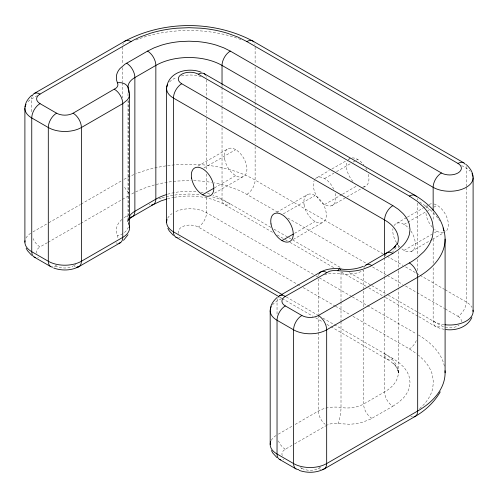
<?xml version="1.0" encoding="UTF-8"?>
<svg xmlns="http://www.w3.org/2000/svg" width="498" height="498" viewBox="0 0 498 498"><rect width="100%" height="100%" fill="white"/><g stroke="black" fill="none" stroke-linecap="round" stroke-linejoin="round"><path stroke-width="0.37" stroke-dasharray="2.49 1.87" d="M128.764 225.189A11.697 9.225 -24.9 0 0 128.814 224.324A23.4 13.508 0 0 1 128.204 219.108L128.017 220.894L128.017 101.15M128.204 219.108L127.407 222.519L128.702 219.574M121.811 219.5L119.937 221.423A35.837 20.692 0 0 0 116.389 229.055L116.594 233.027L117.914 237.378A11.896 6.866 0 0 1 117.503 239.121M419.602 408.64L423.717 404.656A83.259 48.069 0 0 0 432.507 389.293L433.416 382.364L432.507 375.43A83.259 48.069 0 0 0 423.711 360.073L418.451 355.136M124.033 217.701L128.559 214.918M392.86 406.244L398.493 402.49L403.081 398.288A59.474 34.337 0 0 0 409.362 387.313L410.01 382.364L409.362 377.416A59.474 34.337 0 0 0 403.081 366.441L398.493 362.239L392.86 358.485A11.697 6.754 -60 0 1 384.587 353.705A46.8 27.017 0 0 1 384.587 391.914A11.697 6.754 60 0 0 392.86 406.244L370.207 419.272L362.581 422.204A35.837 20.692 0 0 1 349.353 424.246L334.949 423.368A11.896 6.866 0 0 0 329.097 424.277L327.23 425.043M37.443 95.579L31.754 98.859A23.4 13.508 0 0 0 26.824 103.049M33.017 231.869L47.553 223.478M48.816 222.749L80.415 204.504M81.043 204.143L122.122 180.425M47.385 242.682L40.027 246.927A11.697 6.754 60 0 1 33.105 238.604M48.057 242.289L80.172 223.751M80.844 223.365L129.019 195.546M197.999 166.102L228.439 148.522M203.906 168L235.672 149.661M75.789 264.494L73.119 266.032A11.697 6.754 60 0 0 75.397 266.978M214.495 187.871L235.672 175.645M214.445 193.212L242.906 176.778M317.382 177.394L329.296 170.515M331.942 168.99L345.842 160.966M348.488 159.435L350.474 158.289M324.615 178.533L333.878 173.18M336.53 171.654L350.424 163.63M353.076 162.099L355.721 160.574M356.381 160.188L357.707 159.422M276.757 212.335L307.864 194.376M283.325 213.854L315.091 195.515M324.615 204.516L341.821 194.581M342.481 194.195L357.707 185.405M331.849 205.649L362.955 187.69M363.615 187.31L364.941 186.545M294.573 233.344L315.091 221.498M293.204 239.445L322.324 222.631M396.8 223.247L406.729 217.514M407.389 217.134L424.601 207.199M425.261 206.819L428.573 204.908M404.034 224.38L427.197 211.009M427.863 210.629L430.509 209.098M433.814 207.187L437.126 205.276M281.563 298.551L277.037 301.166A23.4 13.508 0 0 0 272.107 305.349M404.034 250.363L431.828 234.315M434.48 232.79L437.126 231.259M411.267 251.502L431.785 239.656M432.445 239.277L444.359 232.398M278.332 434.156L292.55 425.946M295.133 424.458L318.403 411.024A23.4 13.508 0 0 1 341.005 407.526A23.4 13.508 0 0 0 363.608 404.027L384.587 391.914L384.587 295.955M282.254 455.645A11.628 6.717 0 0 1 285.335 449.246L293.982 444.222M294.648 443.843L326.676 425.348M301.881 468.325A11.628 6.717 0 0 0 318.378 468.325L321.079 466.794M133.925 192.782L131.03 194.388A11.697 6.754 60 0 1 130.283 193.921M135.749 191.867L143.424 188.499L150.328 186.128A83.259 48.069 0 0 1 176.933 181.048L190.946 180.556M158.856 198.851L161.358 198.036M167.49 198.845L173.702 197.42M174.368 197.283C191.213 194.519 209.334 196.193 224.455 204.522L272.555 232.292M193.622 180.612L200.943 181.048A83.259 48.069 0 0 1 211.413 182.368M444.309 329.309C434.486 327.865 426.929 320.494 418.208 316.386M277.778 212.248L243.952 192.782L237.745 189.831L227.549 186.128A83.259 48.069 0 0 0 214.233 182.866M461.627 165.548L466.246 168.212A23.4 13.508 0 0 1 470.162 171.212M383.118 253.955L255.119 180.058A93.599 54.039 0 0 0 135.904 173.746M383.777 254.335L386.417 255.86M387.077 256.24L402.907 265.384M405.546 266.909L416.104 273.004M416.764 273.383L419.403 274.908M420.063 275.288L444.471 289.382M445.131 289.761L466.246 301.95A23.4 13.508 0 0 1 471.998 307.403M287.863 218.068L366.534 263.486M372.585 266.978L386.703 275.133M387.376 275.519L402.838 284.451M405.528 286.001L416.284 292.214M416.957 292.6L444.527 308.517M445.2 308.903L457.973 316.28A11.697 6.754 -60 0 0 466.246 301.95L466.246 187.211M270.856 227.349L222.033 199.163A46.8 27.017 0 0 0 212.939 195.073M274.006 229.173L288.124 237.328M288.666 237.639L292.164 239.656M292.625 239.924L341.914 268.378M349.316 272.649L371.135 285.248M371.794 285.634L387.637 294.779M388.291 295.152L417.978 312.296M418.569 312.632L441.427 325.835A11.684 6.742 0 0 0 459.075 325.076M277.237 234.994L284.582 239.239M285.254 239.625L287.259 240.777M289.929 242.321L334.027 267.781M341.373 272.026L366.092 286.294M368.769 287.838L382.794 295.943M385.471 297.48L417.542 316M313.435 274.417L206.552 212.708A23.4 13.508 0 0 0 175.016 211.887M316.074 275.942L318.714 277.467M319.374 277.847L351.7 296.509M352.36 296.889L416.359 333.841M178.676 233.45A11.684 6.742 0 0 1 184.254 225.949A11.684 6.742 0 0 1 198.266 227.044L300.481 286.045M303.17 287.595L334.768 305.84M335.44 306.226L350.237 314.767M352.926 316.323L409.406 348.93L417.293 354.19M286.282 296.951L317.55 315.004M322.934 318.11L333.785 324.379M334.363 324.708L392.86 358.485M279.44 296.957L281.445 298.115M282.117 298.501L312.85 316.242M315.52 317.786L322.872 322.032M326.875 324.347L330.218 326.277M330.884 326.663L390.332 361.162L395.786 365.893L393.488 363.366L397.055 368.352L398.892 373.637L397.734 368.638L398.294 372.809L398.294 289.612M55.247 265.272L56.573 266.032A11.628 6.717 0 0 0 73.094 266.019M300.531 467.572L301.856 468.338A11.697 6.754 -60 0 1 299.578 469.284M466.246 186.451L466.246 168.212A11.697 6.754 -60 0 0 465.929 165.766M433.154 212.391L433.154 219.992M433.154 238.99L433.154 264.065M433.154 267.868L433.154 321.054A11.697 6.754 -60 0 0 441.427 325.835M417.679 203.14L417.679 255.574M417.679 259.371L417.679 271.528M398.294 245.29L398.294 248.402M398.294 251.515L398.294 270.171M398.294 270.949L398.294 288.834M384.587 254.92L384.587 257.198M384.587 257.964L384.587 276.415M384.587 277.174L384.587 295.414M363.608 306.762L363.608 270.29A23.4 13.508 0 0 1 341.005 273.788L333.417 273.352A23.892 13.795 0 0 0 324.596 274.722M363.608 309.806L363.608 404.027A11.697 6.754 60 0 0 371.882 418.357M341.005 301.141L341.005 273.788A11.697 2.471 -81.2 0 0 340.956 272.157M341.005 301.9L341.005 320.899M341.005 321.658L341.005 407.526A11.697 2.471 -81.2 0 1 337.974 423.605M318.403 278.805L318.403 314.518M318.403 315.278L318.403 331.992M318.403 332.751L318.403 411.024A11.697 6.754 60 0 0 325.169 424.321M277.037 314.082L277.037 301.166A11.697 6.754 60 0 1 277.355 298.719M255.119 47.08L255.119 63.041M255.119 66.838L255.119 82.793M255.119 85.837L255.119 101.791M255.119 102.551L255.119 104.829M255.119 108.632L255.119 124.587M255.119 125.347L255.119 143.586M255.119 146.624L255.119 180.058A11.697 6.754 -60 0 1 246.846 194.388M222.033 85.183L222.033 86.702M222.033 87.461L222.033 105.701M222.033 107.219L222.033 123.94M222.033 127.737L222.033 199.163A11.697 6.754 -60 0 0 230.306 203.943L223.801 200.688L216.518 198.036A59.474 34.337 0 0 0 211.32 196.629M206.552 79.73L206.552 95.684M206.552 97.21L206.552 115.443M206.552 118.487L206.552 170.154M206.552 173.958L206.552 191.431M206.552 197.513L206.552 212.708A11.697 6.754 -60 0 1 198.279 227.038M128.814 100.465L128.814 215.211M128.814 217.489L128.814 224.324M128.017 93.375L128.017 97.259M122.757 47.08L122.757 63.041M122.757 67.597L122.757 82.033M122.757 82.793L122.757 97.994M31.754 111.776L31.754 98.859A11.697 6.754 60 0 1 32.071 96.419M135.904 40.008A93.599 54.039 0 0 1 241.972 40.008M254.802 43.874A11.697 6.754 -60 0 1 254.982 44.664M122.894 44.664A11.697 6.754 60 0 1 123.336 43.139M457.961 316.286A11.684 6.742 0 0 1 461.154 322.368M56.573 266.032A11.697 6.754 -60 0 1 54.294 266.978M128.098 216.761A11.697 6.754 60 0 1 126.598 216.051M128.752 192.707A11.697 6.754 60 0 1 124.102 186.065M36.97 253.339A11.628 6.717 0 0 1 40.052 246.946M128.378 227.02A11.697 9.225 -24.9 0 1 117.509 235.629M167.583 194.226A46.8 27.017 0 0 1 196.498 191.606M200.85 192.141A46.8 27.017 0 0 1 203.134 192.527M207.529 193.473A46.8 27.017 0 0 1 210.299 194.226M444.129 324.628A23.4 13.508 0 0 1 433.154 321.054M123.958 179.38A93.599 54.039 0 0 1 133.775 174.617M26.002 238.056A23.4 13.508 0 0 1 31.262 232.89M149.848 204.89A11.697 6.754 60 0 1 149.083 204.653M161.999 197.849A59.474 34.337 0 0 1 180.363 194.413L188.941 194.039L197.513 194.413A59.474 34.337 0 0 1 200.339 194.699M38.52 257.192A11.697 6.754 -60 0 1 37.748 257.429M117.528 243.242A11.697 6.754 60 0 1 115.99 242.862M335.26 193.473A15.911 9.188 60 0 1 324.204 204.267A15.911 9.188 60 0 1 314.257 180.463M315.464 178.682A15.911 9.188 60 0 1 333.766 189.246M368.352 174.368A15.911 9.188 60 0 1 363.21 186.924M352.933 181.421A15.911 9.188 60 0 1 347.349 161.358M348.556 159.572A15.911 9.188 60 0 1 349.608 158.725M352.198 157.91A15.911 9.188 60 0 1 363.914 165.168M365.806 168.075A15.911 9.188 60 0 1 366.858 170.142M410.912 231.06A15.911 9.188 60 0 1 414.224 248.77A15.911 9.188 60 0 1 401.587 248.645M400.012 247.189A15.911 9.188 60 0 1 398.531 245.526M396.526 242.713A15.911 9.188 60 0 1 392.972 228.626M394.03 225.656A15.911 9.188 60 0 1 408.808 228.37M443.332 232.691A15.911 9.188 60 0 1 434.679 229.541M432.351 227.275A15.911 9.188 60 0 1 425.883 212.254M426.475 207.927A15.911 9.188 60 0 1 427.521 205.954M429.027 204.578A15.911 9.188 60 0 1 432.351 203.75M433.883 203.956A15.911 9.188 60 0 1 446.731 217.047A15.911 9.188 60 0 1 445.224 231.962M396.084 247.269A46.8 27.017 0 0 1 392.412 252.181M169.544 81.965A23.4 13.508 0 0 1 176.746 77.389M181.434 75.951A23.4 13.508 0 0 1 201.36 76.711M419.633 202.026A93.599 54.039 0 0 1 439.553 220.757M363.926 267.843A11.697 6.754 60 0 1 364.187 267.109M384.724 256.52A11.697 6.754 60 0 1 384.904 255.735M206.234 76.524A11.697 6.754 -60 0 1 206.415 77.315M417.355 198.416A11.697 6.754 -60 0 1 417.641 200.022M318.539 275.624A11.697 6.754 60 0 1 318.981 274.099M320.681 469.284A11.697 6.754 60 0 1 318.403 468.338M416.328 340.607A11.697 6.754 -60 0 1 409.406 348.93M285.31 449.233A11.697 6.754 60 0 1 278.388 440.911M167.708 218.161A23.4 13.508 0 0 1 172.04 213.605M418.332 334.986A93.599 54.039 0 0 1 444.459 366.54M271.286 440.357A23.4 13.508 0 0 1 276.546 435.196M180.226 237.303A11.697 6.754 -60 0 1 178.689 237.677M412.45 416.888A11.697 6.754 60 0 1 410.912 416.509M283.804 459.492A11.697 6.754 -60 0 1 283.032 459.729M304.079 204.815A15.911 9.188 60 0 0 322.598 222.513A15.911 9.188 60 0 0 318.596 198.179A15.911 9.188 60 0 0 304.079 204.815M224.66 158.968A15.911 9.188 60 0 0 243.18 176.666A15.911 9.188 60 0 0 239.177 152.326A15.911 9.188 60 0 0 224.66 158.968"/><path stroke-width="0.75" d="M24.9 108.415L24.9 242.153M129.611 227.76L129.617 94.085L128.814 90.586A11.697 9.225 -24.9 0 0 117.509 82.78M270.184 310.715L270.184 444.459M129.617 94.085L129.561 94.969A23.892 13.795 0 0 1 127.195 100.061L122.757 103.634L81.392 127.519A23.4 13.508 0 0 1 48.3 127.519L31.754 117.964A23.4 13.508 0 0 1 26.002 104.312M25.025 107.02C25.336 102.158 28.336 98.461 31.691 95.249M166.73 87.125C168.878 71.588 188.375 67.081 201.105 72.179M270.308 309.32C270.619 304.465 273.62 300.761 276.975 297.555M471.843 317.562C467.373 327.273 455.813 330.884 445.81 329.57M397.055 243.534L393.887 248.029M440.257 391.87C434.356 402.11 425.466 410.495 415.251 416.378L324.254 468.917C316.572 472.994 307.154 473.225 299.03 470.355M128.011 234.714L123.51 240.341M129.044 218.996L130.432 217.352L129.075 218.846M394.41 247.506L395.786 245.987L390.332 250.718L366.03 264.936M129.144 218.996L132.443 216.636L153.421 204.522L161.028 200.912L166.749 199.051M457.961 163.444A11.684 6.742 0 0 1 457.955 172.98A11.684 6.742 0 0 1 441.44 172.98L230.306 51.095L223.801 47.845L216.518 45.194A59.474 34.337 0 0 0 197.513 41.571L188.941 41.197L180.363 41.571A59.474 34.337 0 0 0 161.364 45.194L154.081 47.845L147.576 51.095L125.01 64.174L119.937 68.575A35.837 20.692 0 0 0 116.389 76.213L116.594 80.178L117.914 84.529A11.896 6.866 0 0 1 116.345 87.909L73.119 113.189A11.697 6.754 60 0 1 81.392 127.519L81.392 261.257A11.697 6.754 60 0 1 77.644 267.09L76.343 267.482M277.959 297.312A11.697 6.754 60 0 1 285.31 296.391L329.097 271.429A11.896 6.866 0 0 1 334.949 270.526L349.353 271.404A35.837 20.692 0 0 0 362.581 269.356L370.207 266.43L392.86 253.401L398.493 249.647L403.081 245.439A59.474 34.337 0 0 0 409.362 234.471L410.01 229.522L409.362 224.567A59.474 34.337 0 0 0 403.081 213.598L398.493 209.39L392.86 205.637L181.733 83.745A11.684 6.742 0 0 1 181.751 74.202A11.684 6.742 0 0 1 198.266 74.202M322.2 469.465A11.697 6.754 60 0 0 326.676 463.563L326.676 329.825A11.697 6.754 60 0 0 318.403 315.495L412.195 261.282L417.293 257.696L423.717 251.814A83.259 48.069 0 0 0 432.507 236.45L433.416 229.522L432.507 222.587A83.259 48.069 0 0 0 423.711 207.23L417.293 201.341L409.406 196.088L198.279 74.196A11.697 6.754 -60 0 1 205.63 75.117M34.175 93.506L125.179 40.967C164.103 20.443 213.779 20.443 252.698 40.967L463.825 162.858M465.325 164.359A11.697 6.754 -60 0 0 457.973 163.437L246.846 41.546L237.745 36.989L227.549 33.279A83.259 48.069 0 0 0 200.943 28.205L188.941 27.683L176.933 28.205A83.259 48.069 0 0 0 150.328 33.285L140.137 36.989L133.925 39.933L40.027 94.085A11.697 6.754 60 0 0 32.333 95.678M202.58 194.749L213.835 188.256M53.747 268.049C61.87 270.924 71.289 270.694 78.97 266.611L120.335 242.731M281.999 240.602L293.254 234.104M279.459 295.806L320.824 271.927C326.557 268.833 333.23 268.217 339.63 268.746M363.397 266.281C356.095 269.362 347.921 270.084 340.115 268.945M76.356 267.445L78.97 266.611M204.13 73.617L415.251 195.509C428.367 203.358 440.811 215.192 443.967 230.73M282.322 294.667L173.46 231.813A23.4 13.508 0 0 1 167.104 219.494M175.881 237.173L278.774 296.571M285.335 296.403A11.628 6.717 0 0 0 285.335 305.928L301.856 315.495A11.697 6.754 -60 0 0 293.583 329.825L293.583 463.563A11.697 6.754 -60 0 0 298.812 469.427M34.175 257.061L50.721 266.611M279.459 459.361L296.005 468.917M466.309 164.601C469.664 167.814 472.67 171.511 472.976 176.373M173.404 235.423L169.152 230.767L167.857 228.321M276.975 457.618L272.73 452.962L271.441 450.516M31.691 255.312L27.446 250.656L26.157 248.209M473.1 177.767L473.1 311.505M445.094 239.071L445.094 372.809M433.154 210.872L433.154 187.316A11.697 6.754 -60 0 1 441.427 172.987M384.587 254.92L384.587 219.967A11.697 6.754 -60 0 1 392.86 205.637M222.033 84.423L222.033 65.425A11.697 6.754 -60 0 1 230.306 51.095M166.606 88.526L166.606 222.264M128.814 92.865L128.814 90.586A23.4 13.508 0 0 1 134.871 77.539L155.849 65.425A46.8 27.017 0 0 1 222.033 65.425L433.154 187.316A23.4 13.508 0 0 0 461.87 189.302A23.4 13.508 0 0 0 471.998 173.665M126.598 63.209A11.697 6.754 60 0 1 134.871 77.539L134.871 211.276A11.697 6.754 60 0 1 130.395 217.178M147.576 51.095A11.697 6.754 60 0 1 155.849 65.425L155.849 199.163A11.697 6.754 60 0 1 151.373 205.07M73.094 113.177A11.628 6.717 0 0 1 56.598 113.177M114.484 89.31A11.697 6.754 60 0 1 122.757 103.634L122.757 237.378A11.697 6.754 60 0 1 119.01 243.211M246.846 41.546A11.697 6.754 -60 0 1 253.775 41.869M40.052 103.621A11.628 6.717 0 0 1 40.052 94.097M124.102 41.869A11.697 6.754 60 0 1 131.03 41.546M129.268 216.468A23.4 13.508 0 0 1 134.871 211.276L155.849 199.163A46.8 27.017 0 0 1 166.232 194.643M472.976 310.111A23.4 13.508 0 0 1 444.907 324.727M25.025 240.758A23.4 13.508 0 0 0 31.754 251.702A11.697 6.754 -60 0 0 35.501 257.534M52.776 267.158A11.697 6.754 -60 0 1 48.3 261.257L31.754 251.702L31.754 117.964A11.697 6.754 -60 0 1 40.027 103.634L56.573 113.189A11.697 6.754 -60 0 0 48.3 127.519L48.3 261.257A23.4 13.508 0 0 0 81.392 261.257L122.757 237.378A23.4 13.508 0 0 0 129.399 226.005M397.298 244.611A46.8 27.017 0 0 0 384.587 219.967L173.46 98.075A23.4 13.508 0 0 1 167.708 84.423M181.733 83.745A11.697 6.754 -60 0 0 173.46 98.075L173.46 231.813A11.697 6.754 -60 0 0 177.207 237.646M443.102 227.997A93.599 54.039 0 0 1 417.679 277.28L417.679 411.024A11.697 6.754 60 0 1 413.931 416.857M409.406 262.956A11.697 6.754 60 0 1 417.679 277.28L326.676 329.825A23.4 13.508 0 0 1 293.583 329.825L277.037 320.27A23.4 13.508 0 0 1 271.286 306.619M285.31 305.94A11.697 6.754 -60 0 0 277.037 320.27L277.037 454.008A11.697 6.754 -60 0 0 280.785 459.841M319.324 273.427A11.697 6.754 60 0 1 326.676 272.506M409.406 196.088A11.697 6.754 -60 0 1 416.328 196.411M318.378 315.477A11.628 6.717 0 0 1 301.881 315.477M364.53 266.436A11.697 6.754 60 0 1 371.882 265.515M385.508 254.322A11.697 6.754 60 0 1 392.86 253.401M337.974 270.756A11.697 2.471 -81.2 0 1 340.508 269.623M445.019 370.717A93.599 54.039 0 0 1 417.679 411.024L326.676 463.563A23.4 13.508 0 0 1 293.583 463.563L277.037 454.008A23.4 13.508 0 0 1 270.682 441.689M270.993 223.926A15.911 9.188 60 0 0 289.506 241.623A15.911 9.188 60 0 0 285.503 217.284A15.911 9.188 60 0 0 270.993 223.926M191.568 178.072A15.911 9.188 60 0 0 210.088 195.77A15.911 9.188 60 0 0 206.085 171.436A15.911 9.188 60 0 0 191.568 178.072"/></g></svg>
